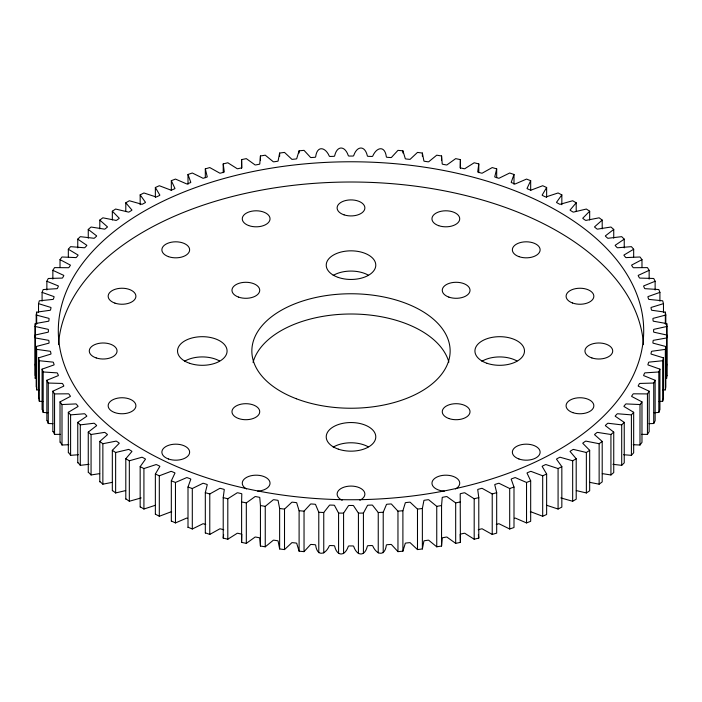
<?xml version="1.0" encoding="UTF-8"?>
<svg xmlns="http://www.w3.org/2000/svg" width="702" height="702" viewBox="0 0 702 702"><rect width="100%" height="100%" fill="white"/><g stroke="black" fill="none" stroke-linecap="round" stroke-linejoin="round"><path stroke-width="1.05" d="M478.782 163.917L477.781 171.499A0.974 0.562 0 0 0 478.246 172.244L481.44 173.113A0.974 0.562 0 0 0 482.739 172.85L492.225 167.567L496.683 168.875L494.849 176.413A0.974 0.562 0 0 0 495.235 177.176L498.332 178.159A0.974 0.562 0 0 0 499.648 177.931L509.696 173.008L513.996 174.473L511.354 181.932A0.974 0.562 0 0 0 511.653 182.704L514.636 183.801A0.974 0.562 0 0 0 515.979 183.626L526.535 179.071L530.677 180.695L527.228 188.039A0.974 0.562 0 0 0 527.439 188.82L530.3 190.023A0.974 0.562 0 0 0 531.66 189.9L542.69 185.732L546.639 187.504L542.4 194.708A0.974 0.562 0 0 0 542.532 195.498L545.252 196.797A0.974 0.562 0 0 0 546.621 196.727L558.081 192.971L561.837 194.875L556.818 201.913A0.974 0.562 0 0 0 556.861 202.711L559.441 204.106A0.974 0.562 0 0 0 560.81 204.08L572.665 200.746L576.202 202.79L570.428 209.626A0.974 0.562 0 0 0 570.384 210.424L572.806 211.907A0.974 0.562 0 0 0 574.175 211.934L586.363 209.038L589.671 211.205L583.169 217.822A0.974 0.562 0 0 0 583.037 218.612L585.293 220.182A0.974 0.562 0 0 0 586.661 220.261L599.139 217.813L602.202 220.095L594.998 226.465A0.974 0.562 0 0 0 594.778 227.246L596.858 228.896A0.974 0.562 0 0 0 598.218 229.019L610.933 227.027L613.741 229.422L605.852 235.512A0.974 0.562 0 0 0 605.554 236.293L607.449 238.013A0.974 0.562 0 0 0 608.792 238.18L621.7 236.662L624.245 239.145L615.715 244.937A0.974 0.562 0 0 0 615.329 245.7L617.032 247.49A0.974 0.562 0 0 0 618.348 247.709L631.405 246.656L633.669 249.228L624.526 254.703A0.974 0.562 0 0 0 624.06 255.458L625.561 257.301A0.974 0.562 0 0 0 626.86 257.564L639.996 256.985L641.979 259.635L632.256 264.768A0.974 0.562 0 0 0 631.712 265.505L633.011 267.401A0.974 0.562 0 0 0 634.275 267.716L647.446 267.611L649.148 270.331L638.881 275.096A0.974 0.562 0 0 0 638.258 275.807L639.346 277.746A0.974 0.562 0 0 0 640.575 278.106L653.737 278.483L655.133 281.256L644.366 285.644A0.974 0.562 0 0 0 643.664 286.328L644.541 288.303A0.974 0.562 0 0 0 645.726 288.706L658.818 289.557L659.915 292.374L648.692 296.367A0.974 0.562 0 0 0 647.92 297.025L648.578 299.026A0.974 0.562 0 0 0 649.719 299.473L662.697 300.798L663.478 303.65L651.842 307.23A0.974 0.562 0 0 0 651 307.853L651.447 309.88A0.974 0.562 0 0 0 652.535 310.363L665.338 312.162L665.812 315.031L653.816 318.182A0.974 0.562 0 0 0 652.904 318.778L653.123 320.814A0.974 0.562 0 0 0 654.159 321.34L666.742 323.587L666.9 326.474L654.58 329.185A0.974 0.562 0 0 0 653.615 329.747L653.615 331.783A0.974 0.562 0 0 0 654.58 332.344L666.9 335.056L666.742 337.934L654.159 340.189A0.974 0.562 0 0 0 653.123 340.716L652.904 342.752A0.974 0.562 0 0 0 653.816 343.348L665.812 346.498L665.338 349.368L652.535 351.167A0.974 0.562 0 0 0 651.447 351.649L651 353.676A0.974 0.562 0 0 0 651.842 354.299L663.478 357.88L662.697 360.731L649.719 362.056A0.974 0.562 0 0 0 648.578 362.504L647.92 364.505A0.974 0.562 0 0 0 648.692 365.163L659.915 369.147L658.818 371.972L645.726 372.823A0.974 0.562 0 0 0 644.541 373.227L643.664 375.201A0.974 0.562 0 0 0 644.366 375.886L655.133 380.273L653.737 383.046L640.575 383.424A0.974 0.562 0 0 0 639.346 383.783L638.258 385.723A0.974 0.562 0 0 0 638.881 386.433L649.148 391.198L647.446 393.919L634.275 393.813A0.974 0.562 0 0 0 633.011 394.129L631.712 396.025A0.974 0.562 0 0 0 632.256 396.753L641.979 401.886L639.996 404.536L626.86 403.957A0.974 0.562 0 0 0 625.561 404.229L624.06 406.072A0.974 0.562 0 0 0 624.526 406.827L633.669 412.302L631.405 414.873L618.348 413.82A0.974 0.562 0 0 0 617.032 414.04L615.329 415.83A0.974 0.562 0 0 0 615.715 416.584L624.245 422.385L621.7 424.868L608.792 423.341A0.974 0.562 0 0 0 607.449 423.517L605.554 425.236A0.974 0.562 0 0 0 605.852 426.017L613.741 432.107L610.933 434.494L598.218 432.511A0.974 0.562 0 0 0 596.858 432.634L594.778 434.284A0.974 0.562 0 0 0 594.998 435.065L602.202 441.435L599.139 443.717L586.661 441.268A0.974 0.562 0 0 0 585.293 441.347L583.037 442.918A0.974 0.562 0 0 0 583.169 443.708L589.671 450.324L586.363 452.492L574.175 449.596A0.974 0.562 0 0 0 572.806 449.622L570.384 451.105A0.974 0.562 0 0 0 570.428 451.895L576.202 458.739L572.665 460.784L560.81 457.45A0.974 0.562 0 0 0 559.441 457.423L556.861 458.818A0.974 0.562 0 0 0 556.818 459.617L561.837 466.654L558.081 468.559L546.621 464.803A0.974 0.562 0 0 0 545.252 464.733L542.532 466.031A0.974 0.562 0 0 0 542.4 466.821L546.639 474.026L542.69 475.798L531.66 471.63A0.974 0.562 0 0 0 530.3 471.507L527.439 472.709A0.974 0.562 0 0 0 527.228 473.49L530.677 480.835L526.535 482.458L515.979 477.904A0.974 0.562 0 0 0 514.636 477.729L511.653 478.825A0.974 0.562 0 0 0 511.354 479.598L513.996 487.056L509.696 488.522L499.648 483.599A0.974 0.562 0 0 0 498.332 483.371L495.235 484.354A0.974 0.562 0 0 0 494.849 485.117L496.683 492.655L492.225 493.962L482.739 488.68A0.974 0.562 0 0 0 481.44 488.416L478.246 489.285A0.974 0.562 0 0 0 477.781 490.031L478.782 497.613L478.782 538.083L474.192 539.233L465.303 533.617A0.974 0.562 0 0 0 464.04 533.301L460.758 534.055A0.974 0.562 0 0 0 460.214 534.784L460.389 542.392L455.677 543.366L447.42 537.442A0.974 0.562 0 0 0 446.191 537.083L442.83 537.714A0.974 0.562 0 0 0 442.207 538.416L441.558 546.016L436.749 546.823L429.15 540.61A0.974 0.562 0 0 0 427.966 540.207L424.543 540.716A0.974 0.562 0 0 0 423.841 541.391L422.367 548.955L417.488 549.587L410.573 543.111A0.974 0.562 0 0 0 409.442 542.664L405.967 543.041A0.974 0.562 0 0 0 405.194 543.699L402.895 551.193L397.964 551.64L391.769 544.928A0.974 0.562 0 0 0 390.681 544.445L387.179 544.699A0.974 0.562 0 0 0 386.328 545.322C384.828 556.66 376.702 554.94 372.797 546.059A0.974 0.562 0 0 0 371.762 545.542L368.243 545.665A0.974 0.562 0 0 0 367.33 546.261C364.864 556.818 357.002 556.23 353.738 546.507A0.974 0.562 0 0 0 352.764 545.945L349.236 545.945A0.974 0.562 0 0 0 348.262 546.507C344.998 556.23 337.135 556.818 334.67 546.261A0.974 0.562 0 0 0 333.757 545.665L330.238 545.542A0.974 0.562 0 0 0 329.203 546.059C325.298 554.94 317.172 556.66 315.672 545.322A0.974 0.562 0 0 0 314.821 544.699L311.319 544.445A0.974 0.562 0 0 0 310.231 544.928L304.036 551.64L299.105 551.193L296.806 543.699A0.974 0.562 0 0 0 296.033 543.041L292.558 542.664A0.974 0.562 0 0 0 291.427 543.111L284.512 549.587L279.633 548.955L278.159 541.391A0.974 0.562 0 0 0 277.457 540.716L274.034 540.207A0.974 0.562 0 0 0 272.85 540.61L265.251 546.823L260.442 546.016L259.793 538.416A0.974 0.562 0 0 0 259.17 537.714L255.809 537.083A0.974 0.562 0 0 0 254.58 537.442L246.323 543.366L241.611 542.392L241.786 534.784A0.974 0.562 0 0 0 241.242 534.055L237.96 533.301A0.974 0.562 0 0 0 236.697 533.617L227.808 539.233L223.218 538.083L223.218 497.613L224.219 490.031A0.974 0.562 0 0 0 223.754 489.285L220.56 488.416A0.974 0.562 0 0 0 219.261 488.68L209.775 493.962L205.317 492.655L207.151 485.117A0.974 0.562 0 0 0 206.765 484.354L203.668 483.371A0.974 0.562 0 0 0 202.351 483.599L192.304 488.522L188.004 487.056L190.646 479.598A0.974 0.562 0 0 0 190.347 478.825L187.364 477.729A0.974 0.562 0 0 0 186.021 477.904L175.465 482.458L171.323 480.835L174.772 473.49A0.974 0.562 0 0 0 174.561 472.709L171.7 471.507A0.974 0.562 0 0 0 170.34 471.63L159.31 475.798L155.361 474.026L159.6 466.821A0.974 0.562 0 0 0 159.468 466.031L156.748 464.733A0.974 0.562 0 0 0 155.379 464.803L143.919 468.559L140.163 466.654L145.182 459.617A0.974 0.562 0 0 0 145.138 458.818L142.559 457.423A0.974 0.562 0 0 0 141.19 457.45L129.335 460.784L125.798 458.739L131.572 451.895A0.974 0.562 0 0 0 131.616 451.105L129.194 449.622A0.974 0.562 0 0 0 127.825 449.596L115.637 452.492L112.329 450.324L118.831 443.708A0.974 0.562 0 0 0 118.963 442.918L116.707 441.347A0.974 0.562 0 0 0 115.339 441.268L102.861 443.717L99.798 441.435L107.002 435.065A0.974 0.562 0 0 0 107.222 434.284L105.142 432.634A0.974 0.562 0 0 0 103.782 432.511L91.067 434.494L88.259 432.107L96.148 426.017A0.974 0.562 0 0 0 96.446 425.236L94.551 423.517A0.974 0.562 0 0 0 93.208 423.341L80.3 424.868L77.755 422.385L86.285 416.584A0.974 0.562 0 0 0 86.671 415.83L84.968 414.04A0.974 0.562 0 0 0 83.652 413.82L70.595 414.873L68.331 412.302L77.474 406.827A0.974 0.562 0 0 0 77.94 406.072L76.439 404.229A0.974 0.562 0 0 0 75.14 403.957L62.004 404.536L60.021 401.886L69.744 396.753A0.974 0.562 0 0 0 70.288 396.025L68.989 394.129A0.974 0.562 0 0 0 67.725 393.813L54.554 393.919L52.852 391.198L63.119 386.433A0.974 0.562 0 0 0 63.742 385.723L62.654 383.783A0.974 0.562 0 0 0 61.425 383.424L48.262 383.046L46.867 380.273L57.634 375.886A0.974 0.562 0 0 0 58.336 375.201L57.459 373.227A0.974 0.562 0 0 0 56.274 372.823L43.182 371.972L42.085 369.147L53.308 365.163A0.974 0.562 0 0 0 54.08 364.505L53.422 362.504A0.974 0.562 0 0 0 52.281 362.056L39.303 360.731L38.522 357.88L50.158 354.299A0.974 0.562 0 0 0 51 353.676L50.553 351.649A0.974 0.562 0 0 0 49.465 351.167L36.662 349.368L36.188 346.498L48.184 343.348A0.974 0.562 0 0 0 49.096 342.752L48.877 340.716A0.974 0.562 0 0 0 47.841 340.189L35.258 337.934L35.1 335.056L47.42 332.344A0.974 0.562 0 0 0 48.385 331.783L48.385 329.747A0.974 0.562 0 0 0 47.42 329.185L35.1 326.474L35.258 323.587L47.841 321.34A0.974 0.562 0 0 0 48.877 320.814L49.096 318.778A0.974 0.562 0 0 0 48.184 318.182L36.188 315.031L36.662 312.162L49.465 310.363A0.974 0.562 0 0 0 50.553 309.88L51 307.853A0.974 0.562 0 0 0 50.158 307.23L38.522 303.65L39.303 300.798L52.281 299.473A0.974 0.562 0 0 0 53.422 299.026L54.08 297.025A0.974 0.562 0 0 0 53.308 296.367L42.085 292.374L43.182 289.557L56.274 288.706A0.974 0.562 0 0 0 57.459 288.303L58.336 286.328A0.974 0.562 0 0 0 57.634 285.644L46.867 281.256L48.262 278.483L61.425 278.106A0.974 0.562 0 0 0 62.654 277.746L63.742 275.807A0.974 0.562 0 0 0 63.119 275.096L52.852 270.331L54.554 267.611L67.725 267.716A0.974 0.562 0 0 0 68.989 267.401L70.288 265.505A0.974 0.562 0 0 0 69.744 264.768L60.021 259.635L62.004 256.985L75.14 257.564A0.974 0.562 0 0 0 76.439 257.301L77.94 255.458A0.974 0.562 0 0 0 77.474 254.703L68.331 249.228L70.595 246.656L83.652 247.709A0.974 0.562 0 0 0 84.968 247.49L86.671 245.7A0.974 0.562 0 0 0 86.285 244.937L77.755 239.145L80.3 236.662L93.208 238.18A0.974 0.562 0 0 0 94.551 238.013L96.446 236.293A0.974 0.562 0 0 0 96.148 235.512L88.259 229.422L91.067 227.027L103.782 229.019A0.974 0.562 0 0 0 105.142 228.896L107.222 227.246A0.974 0.562 0 0 0 107.002 226.465L99.798 220.095L102.861 217.813L115.339 220.261A0.974 0.562 0 0 0 116.707 220.182L118.963 218.612A0.974 0.562 0 0 0 118.831 217.822L112.329 211.205L115.637 209.038L127.825 211.934A0.974 0.562 0 0 0 129.194 211.907L131.616 210.424A0.974 0.562 0 0 0 131.572 209.626L125.798 202.79L129.335 200.746L141.19 204.08A0.974 0.562 0 0 0 142.559 204.106L145.138 202.711A0.974 0.562 0 0 0 145.182 201.913L140.163 194.875L143.919 192.971L155.379 196.727A0.974 0.562 0 0 0 156.748 196.797L159.468 195.498A0.974 0.562 0 0 0 159.6 194.708L155.361 187.504L159.31 185.732L170.34 189.9A0.974 0.562 0 0 0 171.7 190.023L174.561 188.82A0.974 0.562 0 0 0 174.772 188.039L171.323 180.695L175.465 179.071L186.021 183.626A0.974 0.562 0 0 0 187.364 183.801L190.347 182.704A0.974 0.562 0 0 0 190.646 181.932L188.004 174.473L192.304 173.008L202.351 177.931A0.974 0.562 0 0 0 203.668 178.159L206.765 177.176A0.974 0.562 0 0 0 207.151 176.413L205.317 168.875L209.775 167.567L219.261 172.85A0.974 0.562 0 0 0 220.56 173.113L223.754 172.244A0.974 0.562 0 0 0 224.219 171.499L223.218 163.917L227.808 162.767L236.697 168.383A0.974 0.562 0 0 0 237.96 168.699L241.242 167.945A0.974 0.562 0 0 0 241.786 167.216L241.611 159.608L246.323 158.634L254.58 164.558A0.974 0.562 0 0 0 255.809 164.917L259.17 164.286A0.974 0.562 0 0 0 259.793 163.584L260.442 155.984L265.251 155.177L272.85 161.39A0.974 0.562 0 0 0 274.034 161.793L277.457 161.285A0.974 0.562 0 0 0 278.159 160.609L279.633 153.045L284.512 152.413L291.427 158.889A0.974 0.562 0 0 0 292.558 159.336L296.033 158.959A0.974 0.562 0 0 0 296.806 158.301L299.105 150.807L304.036 150.36L310.231 157.072A0.974 0.562 0 0 0 311.319 157.555L314.821 157.301A0.974 0.562 0 0 0 315.672 156.678C317.172 145.34 325.298 147.06 329.203 155.941A0.974 0.562 0 0 0 330.238 156.458L333.757 156.335A0.974 0.562 0 0 0 334.67 155.739C337.135 145.182 344.998 145.77 348.262 155.493A0.974 0.562 0 0 0 349.236 156.055L352.764 156.055A0.974 0.562 0 0 0 353.738 155.493C357.002 145.77 364.864 145.182 367.33 155.739A0.974 0.562 0 0 0 368.243 156.335L371.762 156.458A0.974 0.562 0 0 0 372.797 155.941C376.702 147.06 384.828 145.34 386.328 156.678A0.974 0.562 0 0 0 387.179 157.301L390.681 157.555A0.974 0.562 0 0 0 391.769 157.072L397.964 150.36L402.895 150.807L405.194 158.301A0.974 0.562 0 0 0 405.967 158.959L409.442 159.336A0.974 0.562 0 0 0 410.573 158.889L417.488 152.413L422.367 153.045L423.841 160.609A0.974 0.562 0 0 0 424.543 161.285L427.966 161.793A0.974 0.562 0 0 0 429.15 161.39L436.749 155.177L441.558 155.984L442.207 163.584A0.974 0.562 0 0 0 442.83 164.286L446.191 164.917A0.974 0.562 0 0 0 447.42 164.558L455.677 158.634L460.389 159.608L460.214 167.216A0.974 0.562 0 0 0 460.758 167.945L464.04 168.699A0.974 0.562 0 0 0 465.303 168.383L474.192 162.767L478.782 163.917L478.782 172.666M223.218 538.083L223.648 534.678M35.258 364.066L35.548 367.067M666.286 378.51L666.9 375.526L666.9 326.474M460.389 542.392L460.214 494.313A0.974 0.562 0 0 1 460.758 493.585L464.04 492.83A0.974 0.562 0 0 1 465.303 493.146L474.192 498.762L478.782 497.613M223.754 529.756L220.56 528.887A0.974 0.562 0 0 0 219.261 529.15L209.775 534.433L205.361 532.844M662.82 390.207L665.338 389.838L665.812 386.969L665.812 346.498M441.558 546.016L441.558 505.545L442.207 497.946A0.974 0.562 0 0 1 442.83 497.235L446.191 496.612A0.974 0.562 0 0 1 447.42 496.972L455.677 502.895L460.389 501.921M205.73 524.499L203.668 523.841A0.974 0.562 0 0 0 202.351 524.069L192.304 528.992L188.075 527.246M659.099 401.579L662.697 401.202L663.478 398.35L663.478 357.88M422.367 548.955L422.367 508.485L423.841 500.921A0.974 0.562 0 0 1 424.543 500.236L427.966 499.736A0.974 0.562 0 0 1 429.15 500.14L436.749 506.353L441.558 505.545M187.364 518.199A0.974 0.562 0 0 0 186.021 518.374L175.465 522.929L171.428 521.033M654.141 412.758L658.818 412.443L659.915 409.626L659.915 369.147M402.895 551.193L402.895 510.723L405.194 503.229A0.974 0.562 0 0 1 405.967 502.571L409.442 502.193A0.974 0.562 0 0 1 410.573 502.632L417.488 509.117L422.367 508.485M171.7 511.977A0.974 0.562 0 0 0 170.34 512.1L159.31 516.268L155.493 514.224M649.025 423.666L653.737 423.517L655.133 420.744L655.133 380.273M383.222 552.72L383.222 512.249L386.328 504.852A0.974 0.562 0 0 1 387.179 504.229L390.681 503.966A0.974 0.562 0 0 1 391.769 504.457L397.964 511.17L397.964 551.64M155.379 505.273L143.919 509.029L140.321 506.853M641.672 434.354L647.446 434.389L649.148 431.669L649.148 391.198M363.425 553.527L363.425 513.057L367.33 505.791A0.974 0.562 0 0 1 368.243 505.194L371.762 505.063A0.974 0.562 0 0 1 372.797 505.589L378.246 512.521L378.246 552.992M141.19 497.92L129.335 501.254L125.991 498.955M633.186 444.717L639.996 445.015L641.979 442.365L641.979 401.886M343.576 553.615L343.576 513.144L348.262 506.037A0.974 0.562 0 0 1 349.236 505.475L352.764 505.475A0.974 0.562 0 0 1 353.738 506.037L358.424 513.144L358.424 553.615M125.693 490.575L115.637 492.962L112.539 490.54M623.587 454.721L631.405 455.344L633.669 452.772L633.669 412.302M323.754 552.992L323.754 512.521L329.203 505.589A0.974 0.562 0 0 1 330.238 505.063L333.757 505.194A0.974 0.562 0 0 1 334.67 505.791L338.575 513.057L338.575 553.527M112.338 482.335L102.861 484.187L100.035 481.66M612.934 464.312L621.7 465.338L624.245 462.855L624.245 422.385M304.036 551.64L304.036 511.17L310.231 504.457A0.974 0.562 0 0 1 311.319 503.966L314.821 504.229A0.974 0.562 0 0 1 315.672 504.852L318.778 512.249L318.778 552.72M99.702 473.622L91.067 474.973L88.522 472.349M602.298 473.622L610.933 474.973L613.741 472.578L613.741 432.107M223.218 497.613L227.808 498.762L236.697 493.146A0.974 0.562 0 0 1 237.96 492.83L241.242 493.585A0.974 0.562 0 0 1 241.786 494.313L241.611 501.921L246.323 502.895L254.58 496.972A0.974 0.562 0 0 1 255.809 496.612L259.17 497.235A0.974 0.562 0 0 1 259.793 497.946L260.442 505.545L265.251 506.353L272.85 500.14A0.974 0.562 0 0 1 274.034 499.736L277.457 500.236A0.974 0.562 0 0 1 278.159 500.921L279.633 508.485L284.512 509.117L291.427 502.632A0.974 0.562 0 0 1 292.558 502.193L296.033 502.571A0.974 0.562 0 0 1 296.806 503.229L299.105 510.723L299.105 551.193M89.066 464.312L80.3 465.338L78.045 462.636M589.662 482.335L599.139 484.187L602.202 481.905L602.202 441.435M78.413 454.721L70.595 455.344L68.647 452.553M576.307 490.575L586.363 492.962L589.671 490.795L589.671 450.324M68.814 444.717L62.004 445.015L60.354 442.163M560.81 497.92L572.665 501.254L576.202 499.21L576.202 458.739M60.328 434.354L54.554 434.389L53.22 431.484M546.621 505.273L558.081 509.029L561.837 507.125L561.837 466.654M52.975 423.666L48.262 423.517L47.253 420.568M530.3 511.977A0.974 0.562 0 0 1 531.66 512.1L542.69 516.268L546.639 514.496L546.639 474.026M47.859 412.758L43.182 412.443L42.489 409.459M514.636 518.199A0.974 0.562 0 0 1 515.979 518.374L526.535 522.929L530.677 521.305L530.677 480.835M42.901 401.579L39.303 401.202L38.935 398.201M496.27 524.499L498.332 523.841A0.974 0.562 0 0 1 499.648 524.069L509.696 528.992L513.996 527.527L513.996 487.056M39.18 390.207L36.662 389.838L36.618 386.837M478.246 529.756L481.44 528.887A0.974 0.562 0 0 1 482.739 529.15L492.225 534.433L496.683 533.125L496.683 492.655M35.714 378.51L35.258 378.413L35.548 375.412M666.452 367.067L666.742 364.066M397.964 511.17L402.895 510.723M378.246 512.521L383.222 512.249M358.424 513.144L363.425 513.057M338.575 513.057L343.576 513.144M318.778 512.249L323.754 512.521M299.105 510.723L304.036 511.17M666.452 375.412L666.9 375.526M478.352 534.678L478.782 538.083M666.742 323.587L666.742 378.413M665.812 315.031L665.812 323.78M665.338 312.162L665.338 324.192M665.338 349.368L665.338 389.838M663.478 303.65L663.478 312.399M662.697 360.731L662.697 401.202M659.915 292.374L659.915 301.132M658.818 371.972L658.818 412.443M655.133 281.256L655.133 290.005M653.737 383.046L653.737 423.517M649.148 270.331L649.148 279.08M647.446 393.919L647.446 434.389M641.979 259.635L641.979 267.295M639.996 404.536L639.996 445.015M633.669 249.228L633.669 256.888M631.405 414.873L631.405 455.344M624.245 239.145L624.245 247.894M621.7 424.868L621.7 465.338M613.741 229.422L613.741 238.171M610.933 434.494L610.933 474.973M602.202 220.095L602.202 228.843M599.139 443.717L599.139 484.187M589.671 211.205L589.671 219.954M586.363 452.492L586.363 492.962M576.202 202.79L576.202 211.539M572.665 460.784L572.665 501.254M561.837 194.875L561.837 204.721M558.081 468.559L558.081 509.029M546.639 187.504L546.639 197.35M542.69 475.798L542.69 516.268M530.677 180.695L530.677 190.54M526.535 482.458L526.535 522.929M513.996 174.473L513.996 184.319M509.696 488.522L509.696 528.992M496.683 168.875L496.683 177.624M492.225 493.962L492.225 534.433M474.192 498.762L474.192 539.233M460.389 159.608L460.389 168.357M455.677 502.895L455.677 543.366M441.558 155.984L441.558 160.354M436.749 506.353L436.749 546.823M422.367 153.045L422.367 156.327M417.488 509.117L417.488 549.587M402.895 150.807L402.895 152.992M299.105 150.807L299.105 152.992M284.512 509.117L284.512 549.587M279.633 153.045L279.633 156.327M279.633 508.485L279.633 548.955M265.251 506.353L265.251 546.823M260.442 155.984L260.442 160.354M260.442 505.545L260.442 546.016M246.323 502.895L246.323 543.366M241.611 159.608L241.611 168.357M241.611 501.921L241.611 542.392M227.808 498.762L227.808 539.233M223.218 163.917L223.218 172.666M209.775 493.962L209.775 534.433M205.317 168.875L205.317 177.624M205.317 492.655L205.317 533.125M192.304 488.522L192.304 528.992M188.004 174.473L188.004 184.319M188.004 487.056L188.004 527.527M175.465 482.458L175.465 522.929M171.323 180.695L171.323 190.54M171.323 480.835L171.323 521.305M159.31 475.798L159.31 516.268M155.361 187.504L155.361 197.35M155.361 474.026L155.361 514.496M143.919 468.559L143.919 509.029M140.163 194.875L140.163 204.721M140.163 466.654L140.163 507.125M129.335 460.784L129.335 501.254M125.798 202.79L125.798 211.539M125.798 458.739L125.798 499.21M115.637 452.492L115.637 492.962M112.329 211.205L112.329 219.954M112.329 450.324L112.329 490.795M102.861 443.717L102.861 484.187M99.798 220.095L99.798 228.843M99.798 441.435L99.798 481.905M91.067 434.494L91.067 474.973M88.259 229.422L88.259 238.171M88.259 432.107L88.259 472.578M80.3 424.868L80.3 465.338M77.755 239.145L77.755 247.894M77.755 422.385L77.755 462.855M70.595 414.873L70.595 455.344M68.331 249.228L68.331 256.888M68.331 412.302L68.331 452.772M62.004 404.536L62.004 445.015M60.021 259.635L60.021 267.295M60.021 401.886L60.021 442.365M54.554 393.919L54.554 434.389M52.852 270.331L52.852 279.08M52.852 391.198L52.852 431.669M48.262 383.046L48.262 423.517M46.867 281.256L46.867 290.005M46.867 380.273L46.867 420.744M43.182 371.972L43.182 412.443M42.085 292.374L42.085 301.132M42.085 369.147L42.085 409.626M39.303 360.731L39.303 401.202M38.522 303.65L38.522 312.399M38.522 357.88L38.522 398.35M36.662 312.162L36.662 324.192M36.662 349.368L36.662 389.838M36.188 315.031L36.188 323.78M36.188 346.498L36.188 386.969M35.258 323.587L35.258 378.413M35.1 326.474L35.1 375.526M253.045 362.425A99.131 57.231 0 0 1 350.746 314.005A99.131 57.231 0 0 1 448.876 362.135M333.187 275.438A24.781 14.312 0 0 1 368.234 275.096M184.486 361.284A24.781 14.312 0 0 1 219.533 360.951M333.187 447.139A24.781 14.312 0 0 1 368.234 446.805M481.888 361.284A24.781 14.312 0 0 1 516.926 360.951M58.512 344.629A292.699 168.989 0 0 1 351 182.011A292.699 168.989 0 0 1 643.488 344.629M246.499 488.952A13.882 8.012 0 0 1 248.657 476.447A13.882 8.012 0 0 1 269.243 480.519A13.882 8.012 0 0 1 257.678 491.154M342.155 500.263A13.882 8.012 0 0 1 340.882 488.601A13.882 8.012 0 0 1 361.118 488.601A13.882 8.012 0 0 1 359.845 500.263M444.322 491.154A13.882 8.012 0 0 1 432.757 480.519A13.882 8.012 0 0 1 453.343 476.447A13.882 8.012 0 0 1 455.501 488.952M189.022 471.516A292.699 168.989 0 0 0 643.12 341.374A292.699 168.989 0 0 0 220.858 179.396A292.699 168.989 0 0 0 189.022 471.516M296.349 398.754A99.131 57.231 0 0 0 449.956 354.449A99.131 57.231 0 0 0 306.695 299.798A99.131 57.231 0 0 0 296.349 398.754M448.832 297.104A13.882 8.012 0 0 0 470.015 290.549A13.882 8.012 0 0 0 449.587 283.231A13.882 8.012 0 0 0 448.832 297.104M338.294 277.43A24.781 14.312 0 0 0 375.781 265.356A24.781 14.312 0 0 0 338.926 252.65A24.781 14.312 0 0 0 338.294 277.43M189.593 363.285A24.781 14.312 0 0 0 227.079 351.211A24.781 14.312 0 0 0 190.224 338.504A24.781 14.312 0 0 0 189.593 363.285M238.54 297.104A13.882 8.012 0 0 0 259.722 290.549A13.882 8.012 0 0 0 239.294 283.231A13.882 8.012 0 0 0 238.54 297.104M338.294 449.14A24.781 14.312 0 0 0 375.781 437.065A24.781 14.312 0 0 0 338.926 424.359A24.781 14.312 0 0 0 338.294 449.14M238.54 418.515A13.882 8.012 0 0 0 259.722 411.96A13.882 8.012 0 0 0 239.294 404.642A13.882 8.012 0 0 0 238.54 418.515M486.995 363.285A24.781 14.312 0 0 0 524.482 351.211A24.781 14.312 0 0 0 487.627 338.504A24.781 14.312 0 0 0 486.995 363.285M448.832 418.515A13.882 8.012 0 0 0 470.015 411.96A13.882 8.012 0 0 0 449.587 404.642A13.882 8.012 0 0 0 448.832 418.515M518.927 256.634A13.882 8.012 0 0 0 540.119 250.079A13.882 8.012 0 0 0 519.682 242.76A13.882 8.012 0 0 0 518.927 256.634M438.715 225.684A13.882 8.012 0 0 0 459.722 218.936A13.882 8.012 0 0 0 439.092 211.802A13.882 8.012 0 0 0 438.715 225.684M344.059 214.856A13.882 8.012 0 0 0 364.882 207.915A13.882 8.012 0 0 0 344.059 200.974A13.882 8.012 0 0 0 344.059 214.856M248.657 225.553A13.882 8.012 0 0 0 270.024 219.182A13.882 8.012 0 0 0 249.789 211.688A13.882 8.012 0 0 0 248.657 225.553M168.445 256.634A13.882 8.012 0 0 0 189.628 250.079A13.882 8.012 0 0 0 169.2 242.76A13.882 8.012 0 0 0 168.445 256.634M114.909 303.115A13.882 8.012 0 0 0 135.907 296.367A13.882 8.012 0 0 0 115.286 289.242A13.882 8.012 0 0 0 114.909 303.115M96.227 357.941A13.882 8.012 0 0 0 117.05 351A13.882 8.012 0 0 0 96.227 344.059A13.882 8.012 0 0 0 96.227 357.941M114.531 412.495A13.882 8.012 0 0 0 135.898 406.133A13.882 8.012 0 0 0 115.663 398.639A13.882 8.012 0 0 0 114.531 412.495M168.445 458.985A13.882 8.012 0 0 0 189.628 452.43A13.882 8.012 0 0 0 169.2 445.112A13.882 8.012 0 0 0 168.445 458.985M518.927 458.985A13.882 8.012 0 0 0 540.119 452.43A13.882 8.012 0 0 0 519.682 445.112A13.882 8.012 0 0 0 518.927 458.985M572.841 412.636A13.882 8.012 0 0 0 593.848 405.879A13.882 8.012 0 0 0 573.218 398.754A13.882 8.012 0 0 0 572.841 412.636M591.891 357.941A13.882 8.012 0 0 0 612.714 351A13.882 8.012 0 0 0 591.891 344.059A13.882 8.012 0 0 0 591.891 357.941M572.472 302.983A13.882 8.012 0 0 0 593.831 296.621A13.882 8.012 0 0 0 573.604 289.127A13.882 8.012 0 0 0 572.472 302.983"/></g></svg>
